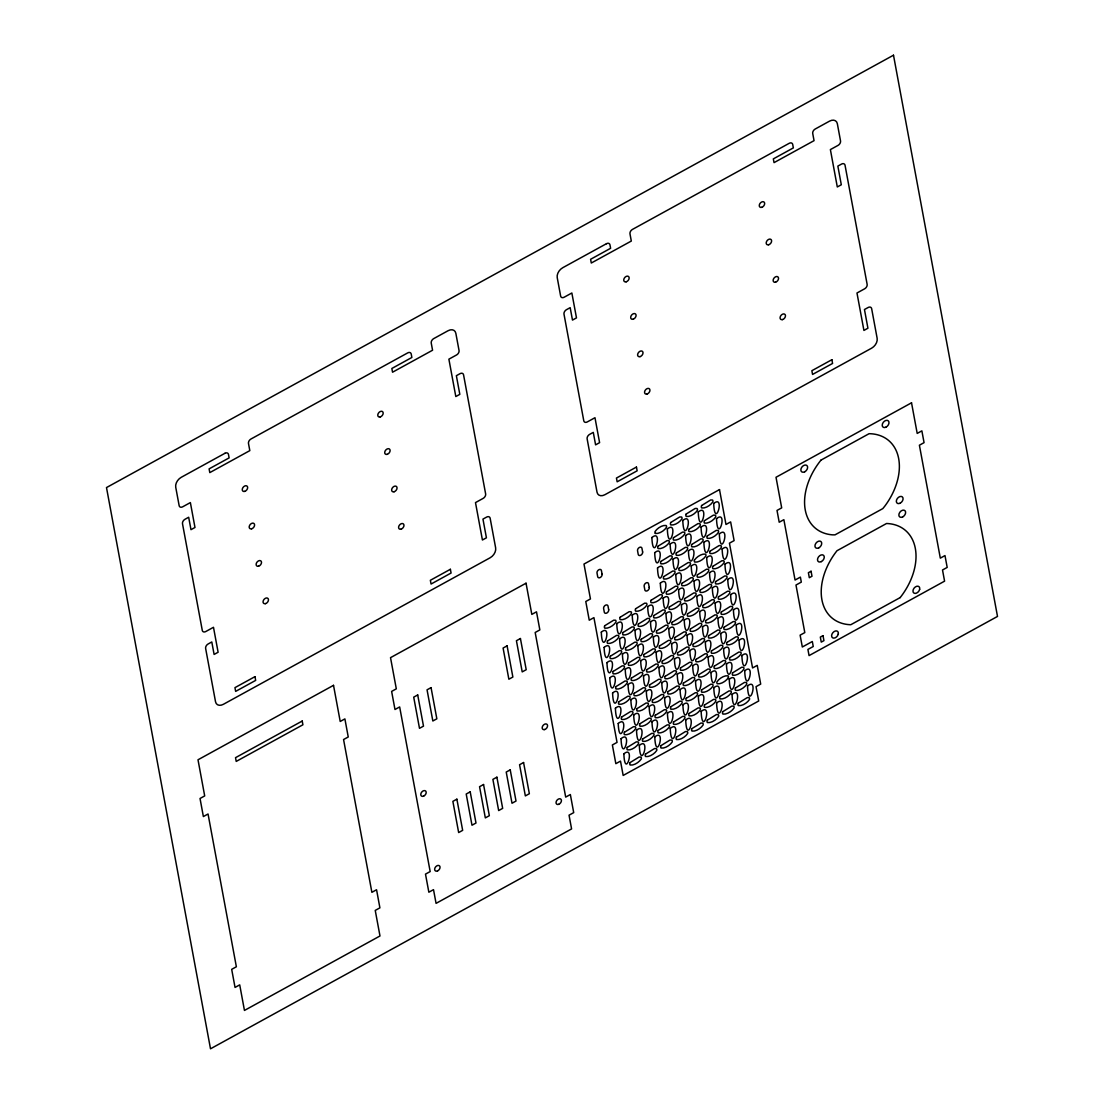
<?xml version="1.0" encoding="UTF-8"?>
<svg xmlns="http://www.w3.org/2000/svg" width="1104" height="1104" viewBox="0 0 1104 1104"><rect width="100%" height="100%" fill="white"/><g stroke="black" fill="none" stroke-linecap="round" stroke-linejoin="round"><path stroke-width="1.5" d="M694.402 560.183C696.541 556.871 701.647 553.532 705.47 554.098A2.581 1.78 -50.3 0 1 705.829 556.002C703.69 559.314 698.584 562.654 694.747 562.088A2.581 1.78 -50.3 0 1 694.402 560.183M728.378 677.69C726.239 681.002 721.133 684.342 717.31 683.776A2.581 1.78 -50.3 0 1 716.951 681.872C719.09 678.546 724.21 675.22 728.033 675.786A2.581 1.78 -50.3 0 1 728.378 677.69M655.39 533.453C659.212 534.032 664.332 530.693 666.471 527.367A2.581 1.78 -50.3 0 0 666.112 525.476C662.29 524.897 657.184 528.236 655.045 531.562A2.581 1.78 -50.3 0 0 655.39 533.453M838.24 634.082L838.212 634.317A4.085 2.801 -50.3 0 1 832.582 637.795A4.085 2.801 -50.3 0 1 833.989 631.654A4.085 2.801 -50.3 0 1 838.309 633.862L838.24 634.082M919.618 589.384L919.577 589.605A4.085 2.801 -50.3 0 1 913.96 593.096A4.085 2.801 -50.3 0 1 915.354 586.942A4.085 2.801 -50.3 0 1 919.687 589.163L919.618 589.384M601.307 632.15C602.329 659.267 613.217 622.325 601.307 632.15M604.123 647.386C605.158 674.503 616.032 637.56 604.123 647.386M606.952 662.635C607.987 689.752 618.861 652.809 606.952 662.635M616.777 623.719C617.798 650.849 628.687 613.893 616.777 623.719M609.767 677.828C610.802 704.945 621.676 668.003 609.767 677.828M619.592 638.954C620.627 666.085 631.502 629.128 619.592 638.954M612.582 692.995C613.617 720.112 624.491 683.169 612.582 692.995M622.421 654.203C623.443 681.334 634.331 644.377 622.421 654.203M632.233 615.232C633.254 642.349 644.143 605.406 632.233 615.232M615.397 708.23C616.432 735.347 627.307 698.404 615.397 708.23M625.237 669.397C626.272 696.527 637.146 659.571 625.237 669.397M651.884 537.538C652.919 564.668 663.794 527.712 651.884 537.538M635.048 630.467C636.083 657.584 646.958 620.641 635.048 630.467M618.226 723.479C619.261 750.596 630.136 713.653 618.226 723.479M628.052 684.563C629.087 711.694 639.961 674.737 628.052 684.563M654.7 552.704C655.721 579.821 666.595 542.878 654.7 552.704M637.877 645.716C638.899 672.833 649.787 635.89 637.877 645.716M621.041 738.673C622.076 765.79 632.951 728.847 621.041 738.673M647.689 606.745C648.71 633.862 659.599 596.905 647.689 606.745M630.867 699.798C631.902 726.929 642.776 689.972 630.867 699.798M657.515 567.953C658.55 595.084 669.424 558.127 657.515 567.953M640.693 660.91C641.728 688.027 652.602 651.084 640.693 660.91M623.857 753.839C624.892 780.956 635.766 744.013 623.857 753.839M667.34 528.982C668.362 556.112 679.25 519.156 667.34 528.982M650.504 621.98C651.539 649.097 662.414 612.14 650.504 621.98M633.696 715.047C634.731 742.178 645.605 705.221 633.696 715.047M660.33 583.147C661.365 610.277 672.239 573.321 660.33 583.147M643.508 676.076C644.543 703.193 655.417 666.25 643.508 676.076M670.142 544.148C671.163 571.265 682.051 534.322 670.142 544.148M653.333 637.229C654.368 664.346 665.243 627.389 653.333 637.229M636.511 730.241C637.546 757.372 648.421 720.415 636.511 730.241M663.159 598.313C664.18 625.43 675.068 588.487 663.159 598.313M646.323 691.311C647.358 718.428 658.232 681.485 646.323 691.311M672.971 559.397C673.992 586.528 684.866 549.571 672.971 559.397M656.149 652.423C657.184 679.54 668.058 642.583 656.149 652.423M639.326 745.407C640.361 772.538 651.236 735.581 639.326 745.407M682.796 520.495C683.818 547.612 694.706 510.655 682.796 520.495M665.974 613.548C667.009 640.665 677.884 603.722 665.974 613.548M649.152 706.56C650.187 733.677 661.061 696.734 649.152 706.56M675.786 574.591C676.807 601.721 687.695 564.765 675.786 574.591M658.964 667.575C659.999 694.706 670.873 657.749 658.964 667.575M685.598 535.661C686.619 562.778 697.507 525.821 685.598 535.661M668.803 628.797C669.824 655.914 680.713 618.971 668.803 628.797M651.967 721.754C653.002 748.871 663.877 711.928 651.967 721.754M678.601 589.757C679.622 616.874 690.511 579.931 678.601 589.757M661.779 682.824C662.814 709.941 673.688 672.985 661.779 682.824M688.427 550.91C689.448 578.027 700.322 541.07 688.427 550.91M671.618 643.991C672.64 671.108 683.528 634.165 671.618 643.991M654.782 736.92C655.817 764.037 666.692 727.094 654.782 736.92M698.252 511.994C699.274 539.125 710.162 502.168 698.252 511.994M681.416 604.992C682.451 632.109 693.326 595.166 681.416 604.992M664.608 698.073C665.643 725.19 676.517 688.234 664.608 698.073M691.242 566.104C692.263 593.221 703.151 556.278 691.242 566.104M674.434 659.157C675.469 686.274 686.343 649.331 674.434 659.157M701.054 527.16C702.075 554.291 712.963 517.334 701.054 527.16M684.245 620.241C685.28 647.358 696.155 610.415 684.245 620.241M667.423 713.267C668.458 740.384 679.333 703.427 667.423 713.267M694.057 581.27C695.078 608.387 705.967 571.43 694.057 581.27M677.249 674.392C678.284 701.509 689.158 664.567 677.249 674.392M703.883 542.409C704.904 569.54 715.792 532.583 703.883 542.409M687.061 635.435C688.096 662.552 698.97 625.609 687.061 635.435M670.238 728.433C671.273 755.55 682.148 718.594 670.238 728.433M713.708 503.507C714.73 530.638 725.618 493.681 713.708 503.507M696.872 596.505C697.907 623.622 708.782 586.666 696.872 596.505M680.078 689.641C681.113 716.758 691.987 679.816 680.078 689.641M706.698 557.617C707.719 584.734 718.607 547.777 706.698 557.617M689.876 650.601C690.911 677.718 701.785 640.775 689.876 650.601M716.51 518.673C717.531 545.79 728.419 508.847 716.51 518.673M699.701 611.754C700.736 638.871 711.611 601.915 699.701 611.754M682.893 704.835C683.928 731.952 694.802 695.009 682.893 704.835M709.513 572.769C710.534 599.9 721.423 562.943 709.513 572.769M692.691 665.836C693.726 692.953 704.6 656.011 692.691 665.836M719.339 533.922C720.36 561.053 731.248 524.096 719.339 533.922M702.517 626.948C703.552 654.065 714.426 617.108 702.517 626.948M685.708 720.001C686.743 747.118 697.618 710.176 685.708 720.001M712.328 588.004C713.363 615.135 724.238 578.179 712.328 588.004M695.52 681.085C696.555 708.202 707.429 671.26 695.52 681.085M722.154 549.116C723.175 576.247 734.063 539.29 722.154 549.116M705.332 642.114C706.367 669.231 717.241 632.275 705.332 642.114M715.157 603.253C716.192 630.384 727.067 593.428 715.157 603.253M698.335 696.279C699.37 723.396 710.245 686.453 698.335 696.279M724.969 564.282C725.99 591.399 736.879 554.456 724.969 564.282M708.147 657.349C709.182 684.466 720.056 647.51 708.147 657.349M717.973 618.447C719.008 645.578 729.882 608.621 717.973 618.447M701.15 711.445C702.185 738.562 713.06 701.62 701.15 711.445M727.784 579.517C728.819 606.634 739.694 569.692 727.784 579.517M710.976 672.598C712.011 699.715 722.885 662.759 710.976 672.598M720.788 633.613C721.823 660.744 732.697 623.788 720.788 633.613M730.613 594.766C731.648 621.883 742.523 584.941 730.613 594.766M713.791 687.792C714.826 714.909 725.701 677.953 713.791 687.792M723.603 648.848C724.638 675.979 735.512 639.023 723.603 648.848M733.429 609.96C734.464 637.091 745.338 600.134 733.429 609.96M716.606 702.958C717.641 730.075 728.516 693.119 716.606 702.958M726.432 664.097C727.467 691.228 738.341 654.272 726.432 664.097M736.244 625.126C737.279 652.243 748.153 615.301 736.244 625.126M729.247 679.291C730.282 706.422 741.157 669.466 729.247 679.291M739.059 640.361C740.094 667.478 750.968 630.536 739.059 640.361M732.062 694.457C733.097 721.588 743.972 684.632 732.062 694.457M741.888 655.61C742.923 682.727 753.797 645.785 741.888 655.61M744.703 670.804C745.738 697.935 756.613 660.979 744.703 670.804M747.518 685.97C748.553 713.087 759.428 676.145 747.518 685.97M604.716 625.733L604.481 626.299A2.581 1.78 -50.3 0 0 604.826 628.19C608.663 628.769 613.769 625.43 615.908 622.118A2.581 1.78 -50.3 0 0 615.549 620.213L613.7 620.186L604.716 625.733M607.531 640.969L607.297 641.534A2.581 1.78 -50.3 0 0 607.655 643.425C611.478 644.005 616.584 640.665 618.723 637.339A2.581 1.78 -50.3 0 0 618.378 635.449L616.529 635.421L607.531 640.969M620.172 617.246L619.937 617.812A2.581 1.78 -50.3 0 0 620.282 619.703C624.119 620.282 629.225 616.943 631.364 613.617A2.581 1.78 -50.3 0 0 631.005 611.726L629.156 611.699L620.172 617.246M610.36 656.218L610.126 656.783A2.581 1.78 -50.3 0 0 610.471 658.674C614.307 659.254 619.413 655.914 621.552 652.602A2.581 1.78 -50.3 0 0 621.193 650.698L619.344 650.67L610.36 656.218M658.081 546.163L657.846 546.728A2.581 1.78 -50.3 0 0 658.191 548.619C662.027 549.199 667.133 545.859 669.272 542.533A2.581 1.78 -50.3 0 0 668.914 540.643L667.064 540.615L658.081 546.163M622.987 632.482L622.753 633.047A2.581 1.78 -50.3 0 0 623.111 634.938C626.934 635.518 632.04 632.178 634.179 628.852A2.581 1.78 -50.3 0 0 633.834 626.962L631.985 626.934L622.987 632.482M670.735 522.509L670.501 523.075A2.581 1.78 -50.3 0 0 670.846 524.966C674.668 525.545 679.788 522.206 681.927 518.88A2.581 1.78 -50.3 0 0 681.568 516.989L679.719 516.962L670.735 522.509M635.628 608.759L635.393 609.311A2.581 1.78 -50.3 0 0 635.738 611.216C639.575 611.782 644.681 608.456 646.82 605.13A2.581 1.78 -50.3 0 0 646.461 603.239L644.612 603.198L635.628 608.759M613.175 671.411L612.941 671.977A2.581 1.78 -50.3 0 0 613.3 673.868C617.122 674.447 622.228 671.108 624.367 667.796A2.581 1.78 -50.3 0 0 624.022 665.891L622.173 665.864L613.175 671.411M660.91 561.412L660.675 561.977A2.581 1.78 -50.3 0 0 661.02 563.868C664.843 564.448 669.962 561.108 672.101 557.782A2.581 1.78 -50.3 0 0 671.743 555.892L669.893 555.864L660.91 561.412M625.816 647.731L625.582 648.296A2.581 1.78 -50.3 0 0 625.927 650.187C629.763 650.767 634.869 647.427 637.008 644.101A2.581 1.78 -50.3 0 0 636.649 642.211L634.814 642.183L625.816 647.731M673.537 537.676L673.302 538.228A2.581 1.78 -50.3 0 0 673.647 540.132C677.483 540.698 682.589 537.372 684.728 534.046A2.581 1.78 -50.3 0 0 684.37 532.156L682.52 532.114L673.537 537.676M638.443 623.995L638.209 624.547A2.581 1.78 -50.3 0 0 638.567 626.451C642.39 627.017 647.496 623.677 649.635 620.365A2.581 1.78 -50.3 0 0 649.29 618.461L647.441 618.433L638.443 623.995M686.191 514.022L685.957 514.574A2.581 1.78 -50.3 0 0 686.302 516.479C690.124 517.045 695.244 513.705 697.383 510.393A2.581 1.78 -50.3 0 0 697.024 508.489L695.175 508.461L686.191 514.022M651.084 600.259L650.849 600.824A2.581 1.78 -50.3 0 0 651.194 602.715C655.031 603.295 660.137 599.955 662.276 596.643A2.581 1.78 -50.3 0 0 661.917 594.739L660.068 594.711L651.084 600.259M615.991 686.578L615.756 687.143A2.581 1.78 -50.3 0 0 616.115 689.034C619.937 689.614 625.043 686.274 627.182 682.948A2.581 1.78 -50.3 0 0 626.837 681.058L624.988 681.03L615.991 686.578M663.725 576.605L663.49 577.171A2.581 1.78 -50.3 0 0 663.835 579.062C667.658 579.641 672.778 576.302 674.917 572.976A2.581 1.78 -50.3 0 0 674.558 571.085L672.709 571.058L663.725 576.605M628.631 662.924L628.397 663.49A2.581 1.78 -50.3 0 0 628.756 665.381C632.578 665.96 637.684 662.621 639.823 659.295A2.581 1.78 -50.3 0 0 639.478 657.404L637.629 657.377L628.631 662.924M676.366 552.925L676.131 553.49A2.581 1.78 -50.3 0 0 676.476 555.381C680.299 555.961 685.418 552.621 687.557 549.295A2.581 1.78 -50.3 0 0 687.199 547.405L685.349 547.377L676.366 552.925M641.272 639.244L641.038 639.796A2.581 1.78 -50.3 0 0 641.383 641.7C645.219 642.266 650.325 638.94 652.464 635.614A2.581 1.78 -50.3 0 0 652.105 633.724L650.27 633.682L641.272 639.244M688.993 529.175L688.758 529.741A2.581 1.78 -50.3 0 0 689.103 531.631C692.939 532.211 698.045 528.871 700.184 525.559A2.581 1.78 -50.3 0 0 699.826 523.655L697.976 523.627L688.993 529.175M653.899 615.494L653.665 616.06A2.581 1.78 -50.3 0 0 654.023 617.95C657.846 618.53 662.952 615.19 665.091 611.864A2.581 1.78 -50.3 0 0 664.746 609.974L662.897 609.946L653.899 615.494M618.806 701.813L618.571 702.379A2.581 1.78 -50.3 0 0 618.93 704.269C622.753 704.849 627.859 701.509 629.998 698.183A2.581 1.78 -50.3 0 0 629.653 696.293L627.803 696.265L618.806 701.813M701.647 505.522L701.413 506.087A2.581 1.78 -50.3 0 0 701.758 507.978C705.58 508.558 710.7 505.218 712.839 501.892A2.581 1.78 -50.3 0 0 712.48 500.002L710.631 499.974L701.647 505.522M666.54 591.772L666.305 592.337A2.581 1.78 -50.3 0 0 666.65 594.228C670.487 594.808 675.593 591.468 677.732 588.142A2.581 1.78 -50.3 0 0 677.373 586.252L675.524 586.224L666.54 591.772M631.447 678.091L631.212 678.656A2.581 1.78 -50.3 0 0 631.571 680.547C635.393 681.127 640.499 677.787 642.638 674.461A2.581 1.78 -50.3 0 0 642.293 672.571L640.444 672.543L631.447 678.091M679.181 568.118L678.946 568.684A2.581 1.78 -50.3 0 0 679.291 570.575C683.114 571.154 688.234 567.815 690.373 564.489A2.581 1.78 -50.3 0 0 690.014 562.598L688.165 562.571L679.181 568.118M644.087 654.437L643.853 654.989A2.581 1.78 -50.3 0 0 644.212 656.894C648.034 657.46 653.14 654.134 655.279 650.808A2.581 1.78 -50.3 0 0 654.934 648.917L653.085 648.876L644.087 654.437M691.822 544.438L691.587 544.99A2.581 1.78 -50.3 0 0 691.932 546.894C695.755 547.46 700.874 544.12 703.013 540.808A2.581 1.78 -50.3 0 0 702.655 538.904L700.805 538.876L691.822 544.438M656.728 630.743L656.494 631.309A2.581 1.78 -50.3 0 0 656.852 633.199C660.675 633.779 665.781 630.439 667.92 627.127A2.581 1.78 -50.3 0 0 667.561 625.223L665.726 625.195L656.728 630.743M621.635 717.062L621.4 717.628A2.581 1.78 -50.3 0 0 621.759 719.518C625.582 720.098 630.688 716.758 632.827 713.446A2.581 1.78 -50.3 0 0 632.482 711.542L630.632 711.514L621.635 717.062M704.449 520.688L704.214 521.254A2.581 1.78 -50.3 0 0 704.559 523.144C708.395 523.724 713.501 520.384 715.64 517.058A2.581 1.78 -50.3 0 0 715.282 515.168L713.432 515.14L704.449 520.688M669.355 607.007L669.121 607.573A2.581 1.78 -50.3 0 0 669.479 609.463C673.302 610.043 678.408 606.703 680.547 603.377A2.581 1.78 -50.3 0 0 680.202 601.487L678.353 601.459L669.355 607.007M634.262 693.326L634.027 693.892A2.581 1.78 -50.3 0 0 634.386 695.782C638.209 696.362 643.315 693.022 645.454 689.696A2.581 1.78 -50.3 0 0 645.109 687.806L643.259 687.778L634.262 693.326M681.996 583.285L681.761 583.837A2.581 1.78 -50.3 0 0 682.106 585.741C685.943 586.307 691.049 582.981 693.188 579.655A2.581 1.78 -50.3 0 0 692.829 577.765L690.98 577.723L681.996 583.285M646.903 669.604L646.668 670.156A2.581 1.78 -50.3 0 0 647.027 672.06C650.849 672.626 655.955 669.286 658.094 665.974A2.581 1.78 -50.3 0 0 657.749 664.07L655.9 664.042L646.903 669.604M659.543 645.937L659.309 646.502A2.581 1.78 -50.3 0 0 659.668 648.393C663.49 648.973 668.596 645.633 670.735 642.321A2.581 1.78 -50.3 0 0 670.39 640.417L668.541 640.389L659.543 645.937M624.45 732.256L624.215 732.821A2.581 1.78 -50.3 0 0 624.574 734.712C628.397 735.292 633.503 731.952 635.642 728.64A2.581 1.78 -50.3 0 0 635.297 726.736L633.448 726.708L624.45 732.256M707.278 535.937L707.043 536.503A2.581 1.78 -50.3 0 0 707.388 538.393C711.211 538.973 716.33 535.633 718.469 532.307A2.581 1.78 -50.3 0 0 718.111 530.417L716.261 530.389L707.278 535.937M672.184 622.256L671.95 622.822A2.581 1.78 -50.3 0 0 672.308 624.712C676.131 625.292 681.237 621.952 683.376 618.626A2.581 1.78 -50.3 0 0 683.031 616.736L681.182 616.708L672.184 622.256M637.091 708.575L636.856 709.141A2.581 1.78 -50.3 0 0 637.215 711.031C641.038 711.611 646.144 708.271 648.283 704.945A2.581 1.78 -50.3 0 0 647.938 703.055L646.088 703.027L637.091 708.575M684.811 598.52L684.577 599.072A2.581 1.78 -50.3 0 0 684.935 600.976C688.758 601.542 693.864 598.202 696.003 594.89A2.581 1.78 -50.3 0 0 695.658 592.986L693.809 592.958L684.811 598.52M649.718 684.839L649.483 685.391A2.581 1.78 -50.3 0 0 649.842 687.295C653.665 687.861 658.771 684.521 660.91 681.209A2.581 1.78 -50.3 0 0 660.565 679.305L658.715 679.277L649.718 684.839M697.452 574.784L697.217 575.35A2.581 1.78 -50.3 0 0 697.562 577.24C701.399 577.82 706.505 574.48 708.644 571.168A2.581 1.78 -50.3 0 0 708.285 569.264L706.436 569.236L697.452 574.784M662.359 661.103L662.124 661.669A2.581 1.78 -50.3 0 0 662.483 663.559C666.305 664.139 671.411 660.799 673.55 657.473A2.581 1.78 -50.3 0 0 673.205 655.583L671.356 655.555L662.359 661.103M627.265 747.422L627.031 747.988A2.581 1.78 -50.3 0 0 627.389 749.878C631.212 750.458 636.318 747.118 638.457 743.792A2.581 1.78 -50.3 0 0 638.112 741.902L636.263 741.874L627.265 747.422M710.093 551.131L709.858 551.696A2.581 1.78 -50.3 0 0 710.203 553.587C714.04 554.167 719.146 550.827 721.285 547.501A2.581 1.78 -50.3 0 0 720.926 545.611L719.077 545.583L710.093 551.131M674.999 637.45L674.765 638.015A2.581 1.78 -50.3 0 0 675.124 639.906C678.946 640.486 684.052 637.146 686.191 633.82A2.581 1.78 -50.3 0 0 685.846 631.93L683.997 631.902L674.999 637.45M639.906 723.769L639.671 724.334A2.581 1.78 -50.3 0 0 640.03 726.225C643.853 726.805 648.959 723.465 651.098 720.139A2.581 1.78 -50.3 0 0 650.753 718.249L648.904 718.221L639.906 723.769M687.64 613.769L687.406 614.321A2.581 1.78 -50.3 0 0 687.764 616.225C691.587 616.791 696.693 613.465 698.832 610.139A2.581 1.78 -50.3 0 0 698.487 608.249L696.638 608.207L687.64 613.769M652.547 700.088L652.312 700.64A2.581 1.78 -50.3 0 0 652.671 702.544C656.494 703.11 661.6 699.784 663.739 696.458A2.581 1.78 -50.3 0 0 663.394 694.568L661.544 694.526L652.547 700.088M700.267 590.019L700.033 590.585A2.581 1.78 -50.3 0 0 700.391 592.475C704.214 593.055 709.32 589.715 711.459 586.403A2.581 1.78 -50.3 0 0 711.114 584.499L709.265 584.471L700.267 590.019M665.174 676.338L664.939 676.904A2.581 1.78 -50.3 0 0 665.298 678.794C669.121 679.374 674.227 676.034 676.366 672.709A2.581 1.78 -50.3 0 0 676.021 670.818L674.171 670.79L665.174 676.338M630.08 762.588L629.846 763.154A2.581 1.78 -50.3 0 0 630.205 765.044C634.027 765.624 639.133 762.284 641.272 758.959A2.581 1.78 -50.3 0 0 640.927 757.068L639.078 757.04L630.08 762.588M712.908 566.297L712.673 566.863A2.581 1.78 -50.3 0 0 713.018 568.753C716.855 569.333 721.961 565.993 724.1 562.667A2.581 1.78 -50.3 0 0 723.741 560.777L721.892 560.749L712.908 566.297M677.815 652.616L677.58 653.182A2.581 1.78 -50.3 0 0 677.939 655.072C681.761 655.652 686.867 652.312 689.006 648.986A2.581 1.78 -50.3 0 0 688.661 647.096L686.812 647.068L677.815 652.616M642.721 738.935L642.487 739.501A2.581 1.78 -50.3 0 0 642.845 741.391C646.668 741.971 651.774 738.631 653.913 735.305A2.581 1.78 -50.3 0 0 653.568 733.415L651.719 733.387L642.721 738.935M690.455 628.963L690.221 629.515A2.581 1.78 -50.3 0 0 690.58 631.419C694.402 631.985 699.508 628.659 701.647 625.333A2.581 1.78 -50.3 0 0 701.302 623.443L699.453 623.415L690.455 628.963M655.362 715.282L655.127 715.834A2.581 1.78 -50.3 0 0 655.486 717.738C659.309 718.304 664.415 714.978 666.554 711.652A2.581 1.78 -50.3 0 0 666.209 709.762L664.36 709.72L655.362 715.282M703.096 605.268L702.862 605.834A2.581 1.78 -50.3 0 0 703.22 607.724C707.043 608.304 712.149 604.964 714.288 601.652A2.581 1.78 -50.3 0 0 713.943 599.748L712.094 599.72L703.096 605.268M668.003 691.587L667.768 692.153A2.581 1.78 -50.3 0 0 668.127 694.043C671.95 694.623 677.056 691.283 679.195 687.971A2.581 1.78 -50.3 0 0 678.85 686.067L677 686.039L668.003 691.587M715.723 581.532L715.489 582.098A2.581 1.78 -50.3 0 0 715.847 583.988C719.67 584.568 724.776 581.228 726.915 577.903A2.581 1.78 -50.3 0 0 726.57 576.012L724.721 575.984L715.723 581.532M680.63 667.851L680.395 668.417A2.581 1.78 -50.3 0 0 680.754 670.307C684.577 670.887 689.683 667.547 691.822 664.222A2.581 1.78 -50.3 0 0 691.477 662.331L689.627 662.303L680.63 667.851M645.536 754.101L645.302 754.667A2.581 1.78 -50.3 0 0 645.661 756.557C649.483 757.137 654.589 753.797 656.728 750.472A2.581 1.78 -50.3 0 0 656.383 748.581L654.534 748.553L645.536 754.101M693.271 644.129L693.036 644.681A2.581 1.78 -50.3 0 0 693.395 646.585C697.217 647.151 702.323 643.811 704.462 640.499A2.581 1.78 -50.3 0 0 704.117 638.595L702.268 638.567L693.271 644.129M658.177 730.448L657.943 731A2.581 1.78 -50.3 0 0 658.301 732.904C662.124 733.47 667.23 730.13 669.369 726.818A2.581 1.78 -50.3 0 0 669.024 724.914L667.175 724.886L658.177 730.448M705.911 620.462L705.677 621.028A2.581 1.78 -50.3 0 0 706.036 622.932C709.858 623.498 714.964 620.158 717.103 616.846A2.581 1.78 -50.3 0 0 716.758 614.942L714.909 614.914L705.911 620.462M670.818 706.781L670.583 707.347A2.581 1.78 -50.3 0 0 670.942 709.237C674.765 709.817 679.871 706.477 682.01 703.165A2.581 1.78 -50.3 0 0 681.665 701.261L679.816 701.233L670.818 706.781M718.552 596.781L718.318 597.347A2.581 1.78 -50.3 0 0 718.676 599.237C722.499 599.817 727.605 596.477 729.744 593.152A2.581 1.78 -50.3 0 0 729.399 591.261L727.55 591.233L718.552 596.781M683.459 683.1L683.224 683.666A2.581 1.78 -50.3 0 0 683.583 685.556C687.406 686.136 692.512 682.796 694.651 679.471A2.581 1.78 -50.3 0 0 694.306 677.58L692.456 677.552L683.459 683.1M696.086 659.364L695.851 659.916A2.581 1.78 -50.3 0 0 696.21 661.82C700.033 662.386 705.139 659.047 707.278 655.735A2.581 1.78 -50.3 0 0 706.933 653.83L705.083 653.803L696.086 659.364M660.992 745.614L660.758 746.166A2.581 1.78 -50.3 0 0 661.117 748.07C664.939 748.636 670.045 745.31 672.184 741.985A2.581 1.78 -50.3 0 0 671.839 740.08L669.99 740.053L660.992 745.614M708.727 635.628L708.492 636.194A2.581 1.78 -50.3 0 0 708.851 638.084C712.673 638.664 717.779 635.324 719.918 632.012A2.581 1.78 -50.3 0 0 719.573 630.108L717.724 630.08L708.727 635.628M673.633 721.947L673.399 722.513A2.581 1.78 -50.3 0 0 673.757 724.403C677.58 724.983 682.686 721.643 684.825 718.318A2.581 1.78 -50.3 0 0 684.48 716.427L682.631 716.399L673.633 721.947M721.367 611.975L721.133 612.541A2.581 1.78 -50.3 0 0 721.492 614.431C725.314 615.011 730.42 611.671 732.559 608.345A2.581 1.78 -50.3 0 0 732.214 606.455L730.365 606.427L721.367 611.975M686.274 698.294L686.039 698.86A2.581 1.78 -50.3 0 0 686.398 700.75C690.221 701.33 695.327 697.99 697.466 694.664A2.581 1.78 -50.3 0 0 697.121 692.774L695.272 692.746L686.274 698.294M698.915 674.613L698.68 675.165A2.581 1.78 -50.3 0 0 699.039 677.069C702.862 677.635 707.968 674.309 710.107 670.984A2.581 1.78 -50.3 0 0 709.762 669.093L707.912 669.052L698.915 674.613M711.542 650.863L711.307 651.429A2.581 1.78 -50.3 0 0 711.666 653.32C715.489 653.899 720.595 650.56 722.734 647.248A2.581 1.78 -50.3 0 0 722.389 645.343L720.539 645.316L711.542 650.863M676.448 737.113L676.214 737.679A2.581 1.78 -50.3 0 0 676.573 739.57C680.395 740.149 685.501 736.81 687.64 733.498A2.581 1.78 -50.3 0 0 687.295 731.593L685.446 731.566L676.448 737.113M724.183 627.141L723.948 627.707A2.581 1.78 -50.3 0 0 724.307 629.597C728.129 630.177 733.235 626.837 735.374 623.512A2.581 1.78 -50.3 0 0 735.029 621.621L733.18 621.593L724.183 627.141M689.089 713.46L688.855 714.026A2.581 1.78 -50.3 0 0 689.213 715.916C693.036 716.496 698.142 713.156 700.281 709.831A2.581 1.78 -50.3 0 0 699.936 707.94L698.087 707.912L689.089 713.46M701.73 689.807L701.495 690.359A2.581 1.78 -50.3 0 0 701.854 692.263C705.677 692.829 710.783 689.503 712.922 686.177A2.581 1.78 -50.3 0 0 712.577 684.287L710.728 684.259L701.73 689.807M714.371 666.112L714.136 666.678A2.581 1.78 -50.3 0 0 714.495 668.582C718.318 669.148 723.424 665.809 725.563 662.497A2.581 1.78 -50.3 0 0 725.218 660.592L723.368 660.565L714.371 666.112M726.998 642.376L726.763 642.942A2.581 1.78 -50.3 0 0 727.122 644.833C730.945 645.412 736.051 642.073 738.19 638.747A2.581 1.78 -50.3 0 0 737.845 636.856L735.995 636.829L726.998 642.376M691.904 728.626L691.67 729.192A2.581 1.78 -50.3 0 0 692.029 731.083C695.851 731.662 700.957 728.323 703.096 724.997A2.581 1.78 -50.3 0 0 702.751 723.106L700.902 723.079L691.904 728.626M704.545 704.973L704.311 705.525A2.581 1.78 -50.3 0 0 704.669 707.429C708.492 707.995 713.612 704.656 715.737 701.344A2.581 1.78 -50.3 0 0 715.392 699.439L713.543 699.412L704.545 704.973M729.827 657.625L729.592 658.191A2.581 1.78 -50.3 0 0 729.951 660.082C733.774 660.661 738.88 657.322 741.019 653.996A2.581 1.78 -50.3 0 0 740.674 652.105L738.824 652.078L729.827 657.625M707.36 720.139L707.126 720.691A2.581 1.78 -50.3 0 0 707.485 722.596C711.307 723.161 716.413 719.836 718.552 716.51A2.581 1.78 -50.3 0 0 718.207 714.619L716.358 714.578L707.36 720.139M720.001 696.472L719.767 697.038A2.581 1.78 -50.3 0 0 720.125 698.929C723.948 699.508 729.068 696.169 731.193 692.857A2.581 1.78 -50.3 0 0 730.848 690.952L728.999 690.925L720.001 696.472M732.642 672.819L732.407 673.385A2.581 1.78 -50.3 0 0 732.766 675.275C736.589 675.855 741.695 672.515 743.834 669.19A2.581 1.78 -50.3 0 0 743.489 667.299L741.64 667.271L732.642 672.819M722.816 711.638L722.582 712.204A2.581 1.78 -50.3 0 0 722.941 714.095C726.763 714.674 731.869 711.335 734.008 708.023A2.581 1.78 -50.3 0 0 733.663 706.118L731.814 706.091L722.816 711.638M735.457 687.985L735.236 688.551A2.581 1.78 -50.3 0 0 735.581 690.442C739.404 691.021 744.524 687.682 746.649 684.356A2.581 1.78 -50.3 0 0 746.304 682.465L744.455 682.438L735.457 687.985M738.272 703.151L738.038 703.717A2.581 1.78 -50.3 0 0 738.397 705.608C742.219 706.187 747.325 702.848 749.464 699.522A2.581 1.78 -50.3 0 0 749.119 697.631L747.27 697.604L738.272 703.151M821.017 460.092L819.872 461.527A57.132 39.302 -50.3 0 0 832.72 534.86L835.024 534.847L882.8 508.613L884.677 506.308A57.132 39.302 -50.3 0 0 870.476 433.734L869.055 433.706L821.017 460.092M900.188 597.581L850.784 624.726A57.132 39.302 -50.3 0 1 836.984 550.73L886.54 523.503A57.132 39.302 -50.3 0 1 900.188 597.581M893.495 55.2L106.495 487.568L210.505 1048.8L997.505 616.432L893.495 55.2M224.954 453.289L181.277 477.287A8.197 5.644 -50.3 0 0 175.729 487.237L179.152 505.646A3.671 2.525 -50.3 0 0 182.671 506.805L190.371 502.582L194.98 527.477L190.978 529.672L188.674 517.252L184.989 519.28A3.671 2.525 -50.3 0 0 182.505 523.738L202.28 630.37A3.657 2.512 -50.3 0 0 205.786 631.529L213.486 627.293L218.109 652.243L214.107 654.437L211.789 641.962L208.118 643.991A3.671 2.525 -50.3 0 0 205.634 648.448L215.528 701.758A8.156 5.617 -50.3 0 0 223.353 704.324L490.135 557.768A8.156 5.617 -50.3 0 0 495.641 547.86L490.148 518.245A3.671 2.525 -50.3 0 0 486.629 517.086L482.959 519.101L486.422 537.814L482.42 540.008L475.493 502.596L483.166 498.373A3.671 2.525 -50.3 0 0 485.636 493.93L463.556 374.822A3.671 2.525 -50.3 0 0 460.023 373.676L456.366 375.691L459.816 394.349L455.814 396.543L448.886 359.173L456.559 354.964A3.671 2.525 -50.3 0 0 459.043 350.506L455.842 333.284A8.128 5.589 -50.3 0 0 448.058 330.731L433.72 338.611A3.671 2.525 -50.3 0 0 431.236 343.054L432.561 350.23L392.541 372.214L391.851 368.474L411.861 357.475L411.226 354.053A3.671 2.525 -50.3 0 0 407.707 352.894L250.967 439.006A3.671 2.525 -50.3 0 0 248.483 443.449L249.821 450.625L209.801 472.609L209.111 468.869L229.121 457.884L228.473 454.448A3.671 2.525 -50.3 0 0 224.954 453.289M606.455 243.708L562.764 267.706A8.197 5.644 -50.3 0 0 557.23 277.656L560.639 296.065A3.671 2.525 -50.3 0 0 564.158 297.224L571.858 292.988L576.481 317.883L572.479 320.091L570.175 307.657L566.476 309.686A3.671 2.525 -50.3 0 0 563.992 314.143L583.781 420.79A3.657 2.512 -50.3 0 0 587.273 421.935L594.973 417.712L599.596 442.649L595.594 444.857L593.29 432.382L589.605 434.396A3.671 2.525 -50.3 0 0 587.135 438.854L597.016 492.177A8.156 5.617 -50.3 0 0 604.84 494.744L871.622 348.174A8.156 5.617 -50.3 0 0 877.142 338.279L871.649 308.651A3.671 2.525 -50.3 0 0 868.13 307.505L864.46 309.52L867.923 328.219L863.921 330.427L856.98 293.002L864.653 288.793A3.671 2.525 -50.3 0 0 867.137 284.335L845.043 165.241A3.671 2.525 -50.3 0 0 841.524 164.082L837.853 166.097L841.303 184.768L837.301 186.962L830.387 149.592L838.046 145.383A3.671 2.525 -50.3 0 0 840.53 140.926L837.343 123.703A8.128 5.589 -50.3 0 0 829.546 121.136L815.207 129.016A3.671 2.525 -50.3 0 0 812.723 133.474L814.048 140.65L774.042 162.633L773.338 158.893L793.348 147.895L792.713 144.472A3.671 2.525 -50.3 0 0 789.194 143.313L632.468 229.411A3.671 2.525 -50.3 0 0 629.984 233.869L631.309 241.045L591.289 263.028L590.599 259.288L610.609 248.29L609.974 244.867A3.671 2.525 -50.3 0 0 606.455 243.708M254.969 676.655L234.959 687.64L235.649 691.38L255.659 680.395L254.969 676.655M450.377 569.291L430.367 580.29L431.071 584.03L451.081 573.031L450.377 569.291M636.456 467.061L616.446 478.06L617.15 481.799L637.146 470.815L636.456 467.061M831.878 359.711L811.868 370.696L812.558 374.435L832.568 363.451L831.878 359.711M333.518 685.336L198.002 759.787L204.695 795.915L200.031 798.482L203.371 816.56L208.049 813.993L236.366 966.773L231.688 969.34L235.042 987.431L239.72 984.865L244.453 1010.436L379.983 935.971L375.236 910.414L379.9 907.847L376.561 889.755L371.882 892.322L343.565 739.542L348.243 736.975L344.89 718.897L340.211 721.464L333.518 685.336M526.042 583.202L390.526 657.653L396.308 688.841L391.63 691.408L394.984 709.499L399.662 706.933L430.174 871.567L425.495 874.12L428.849 892.211L433.513 889.645L436.066 903.362L571.582 828.911L569.043 815.194L573.707 812.627L570.354 794.535L565.69 797.102L535.178 632.482L539.842 629.915L536.503 611.823L531.824 614.39L526.042 583.202M719.504 489.596L583.988 564.061L590.447 598.934L585.782 601.501L589.246 620.2L593.924 617.633L617.039 742.399L612.375 744.965L615.839 763.678L620.503 761.111L623.167 775.45L758.696 700.999L756.033 686.66L760.697 684.094L757.234 665.381L752.569 667.948L729.44 543.182L734.105 540.615L730.641 521.916L725.977 524.469L719.504 489.596M302.22 721.036L235.525 757.675L236.215 761.415L302.91 724.776L302.22 721.036M911.531 402.808L776.015 477.273L781.687 507.868L777.009 510.434L779.203 522.233L783.868 519.667L795.059 580.042L800.386 577.116L801.311 582.098L795.984 585.037L804.802 632.592L800.124 635.159L802.318 646.999L812.323 641.507L813.248 646.502L807.921 649.428L809.066 655.61L944.582 581.159L942.512 569.981L947.191 567.415L944.983 555.574L940.318 558.141L919.397 445.216L924.062 442.649L921.868 430.85L917.203 433.417L911.531 402.808M417.712 694.954L413.71 697.148L419.492 728.323L423.494 726.128L417.712 694.954M431.057 687.626L427.055 689.821L432.837 720.995L436.839 718.801L431.057 687.626M507.095 645.854L503.093 648.048L508.861 679.222L512.863 677.028L507.095 645.854M520.426 638.526L516.424 640.72L522.206 671.894L526.208 669.7L520.426 638.526M811.067 571.251L808.39 572.714L809.315 577.709L811.992 576.233L811.067 571.251M456.877 799.172L452.875 801.366L458.657 832.554L462.659 830.346L456.877 799.172M470.207 791.844L466.205 794.038L471.988 825.226L475.99 823.018L470.207 791.844M483.552 784.516L479.55 786.71L485.332 817.898L489.334 815.69L483.552 784.516M496.897 777.188L492.895 779.383L498.663 810.571L502.665 808.363L496.897 777.188M510.227 769.861L506.225 772.055L512.008 803.243L516.01 801.035L510.227 769.861M523.572 762.533L519.57 764.727L525.352 795.915L529.354 793.707L523.572 762.533M823.004 635.642L820.327 637.105L821.252 642.1L823.929 640.637L823.004 635.642M642.625 551.931L641.948 548.315A2.691 1.849 -50.3 0 0 639.368 547.474A2.691 1.849 -50.3 0 0 637.546 550.73L638.222 554.36A2.691 1.849 -50.3 0 0 640.803 555.202A2.691 1.849 -50.3 0 0 642.625 551.931M649.235 587.438L648.559 583.823A2.691 1.849 -50.3 0 0 645.978 582.967A2.691 1.849 -50.3 0 0 644.156 586.238L644.833 589.853A2.691 1.849 -50.3 0 0 647.413 590.709A2.691 1.849 -50.3 0 0 649.235 587.438M602.08 574.218L601.418 570.589A2.691 1.849 -50.3 0 0 598.837 569.747A2.691 1.849 -50.3 0 0 597.016 573.017L597.678 576.633A2.691 1.849 -50.3 0 0 600.272 577.475A2.691 1.849 -50.3 0 0 602.08 574.218M608.69 609.712L608.014 606.096A2.691 1.849 -50.3 0 0 605.434 605.254A2.691 1.849 -50.3 0 0 603.612 608.511L604.288 612.127A2.691 1.849 -50.3 0 0 606.869 612.982A2.691 1.849 -50.3 0 0 608.69 609.712M761.719 207.345A3.271 2.249 -50.3 0 0 764.423 202.501A3.271 2.249 -50.3 0 0 759.759 203.826A3.271 2.249 -50.3 0 0 761.719 207.345M646.999 394.045A3.271 2.249 -50.3 0 0 649.704 389.201A3.271 2.249 -50.3 0 0 645.04 390.54A3.271 2.249 -50.3 0 0 646.999 394.045M640.072 356.633A3.271 2.249 -50.3 0 0 642.776 351.79A3.271 2.249 -50.3 0 0 638.098 353.114A3.271 2.249 -50.3 0 0 640.072 356.633M782.529 319.594A3.271 2.249 -50.3 0 0 785.234 314.75A3.271 2.249 -50.3 0 0 780.556 316.075A3.271 2.249 -50.3 0 0 782.529 319.594M768.66 244.771A3.271 2.249 -50.3 0 0 771.365 239.913A3.271 2.249 -50.3 0 0 766.687 241.252A3.271 2.249 -50.3 0 0 768.66 244.771M775.588 282.182A3.271 2.249 -50.3 0 0 778.292 277.325A3.271 2.249 -50.3 0 0 773.628 278.663A3.271 2.249 -50.3 0 0 775.588 282.182M626.203 281.81A3.271 2.249 -50.3 0 0 628.907 276.952A3.271 2.249 -50.3 0 0 624.229 278.291A3.271 2.249 -50.3 0 0 626.203 281.81M633.13 319.222A3.271 2.249 -50.3 0 0 635.835 314.364A3.271 2.249 -50.3 0 0 631.171 315.703A3.271 2.249 -50.3 0 0 633.13 319.222M558.624 804.361A3.271 2.249 -50.3 0 0 561.136 799.462A3.271 2.249 -50.3 0 0 556.457 801.021A3.271 2.249 -50.3 0 0 558.624 804.361M437.543 870.932A3.271 2.249 -50.3 0 0 439.599 865.95A3.271 2.249 -50.3 0 0 434.921 868.02A3.271 2.249 -50.3 0 0 437.543 870.932M544.631 729.565A3.271 2.249 -50.3 0 0 547.322 724.721A3.271 2.249 -50.3 0 0 542.657 726.059A3.271 2.249 -50.3 0 0 544.631 729.565M423.632 796.122A3.271 2.249 -50.3 0 0 425.758 791.14A3.271 2.249 -50.3 0 0 421.066 793.155A3.271 2.249 -50.3 0 0 423.632 796.122M804.747 471.781A4.085 2.801 -50.3 0 0 806.886 465.515A4.085 2.801 -50.3 0 0 801.09 468.579A4.085 2.801 -50.3 0 0 804.747 471.781M818.878 547.805A4.085 2.801 -50.3 0 0 820.962 541.553A4.085 2.801 -50.3 0 0 815.18 544.645A4.085 2.801 -50.3 0 0 818.878 547.805M900.229 503.148A4.085 2.801 -50.3 0 0 902.341 496.897A4.085 2.801 -50.3 0 0 896.558 499.974A4.085 2.801 -50.3 0 0 900.229 503.148M902.699 516.907A4.085 2.801 -50.3 0 0 904.935 510.655A4.085 2.801 -50.3 0 0 899.125 513.608A4.085 2.801 -50.3 0 0 902.699 516.907M886.015 427.138A4.085 2.801 -50.3 0 0 888.32 420.872A4.085 2.801 -50.3 0 0 882.496 423.77A4.085 2.801 -50.3 0 0 886.015 427.138M821.39 561.577A4.085 2.801 -50.3 0 0 823.529 555.312A4.085 2.801 -50.3 0 0 817.733 558.376A4.085 2.801 -50.3 0 0 821.39 561.577M380.231 416.939A3.271 2.249 -50.3 0 0 382.936 412.082A3.271 2.249 -50.3 0 0 378.258 413.42A3.271 2.249 -50.3 0 0 380.231 416.939M265.512 603.64A3.271 2.249 -50.3 0 0 268.217 598.782A3.271 2.249 -50.3 0 0 263.539 600.121A3.271 2.249 -50.3 0 0 265.512 603.64M258.571 566.214A3.271 2.249 -50.3 0 0 261.275 561.37A3.271 2.249 -50.3 0 0 256.611 562.709A3.271 2.249 -50.3 0 0 258.571 566.214M401.028 529.175A3.271 2.249 -50.3 0 0 403.733 524.331A3.271 2.249 -50.3 0 0 399.068 525.67A3.271 2.249 -50.3 0 0 401.028 529.175M387.159 454.351A3.271 2.249 -50.3 0 0 389.864 449.494A3.271 2.249 -50.3 0 0 385.199 450.832A3.271 2.249 -50.3 0 0 387.159 454.351M394.1 491.763A3.271 2.249 -50.3 0 0 396.805 486.919A3.271 2.249 -50.3 0 0 392.127 488.244A3.271 2.249 -50.3 0 0 394.1 491.763M244.702 491.39A3.271 2.249 -50.3 0 0 247.406 486.533A3.271 2.249 -50.3 0 0 242.742 487.871A3.271 2.249 -50.3 0 0 244.702 491.39M251.643 528.802A3.271 2.249 -50.3 0 0 254.348 523.958A3.271 2.249 -50.3 0 0 249.67 525.283A3.271 2.249 -50.3 0 0 251.643 528.802"/></g></svg>
